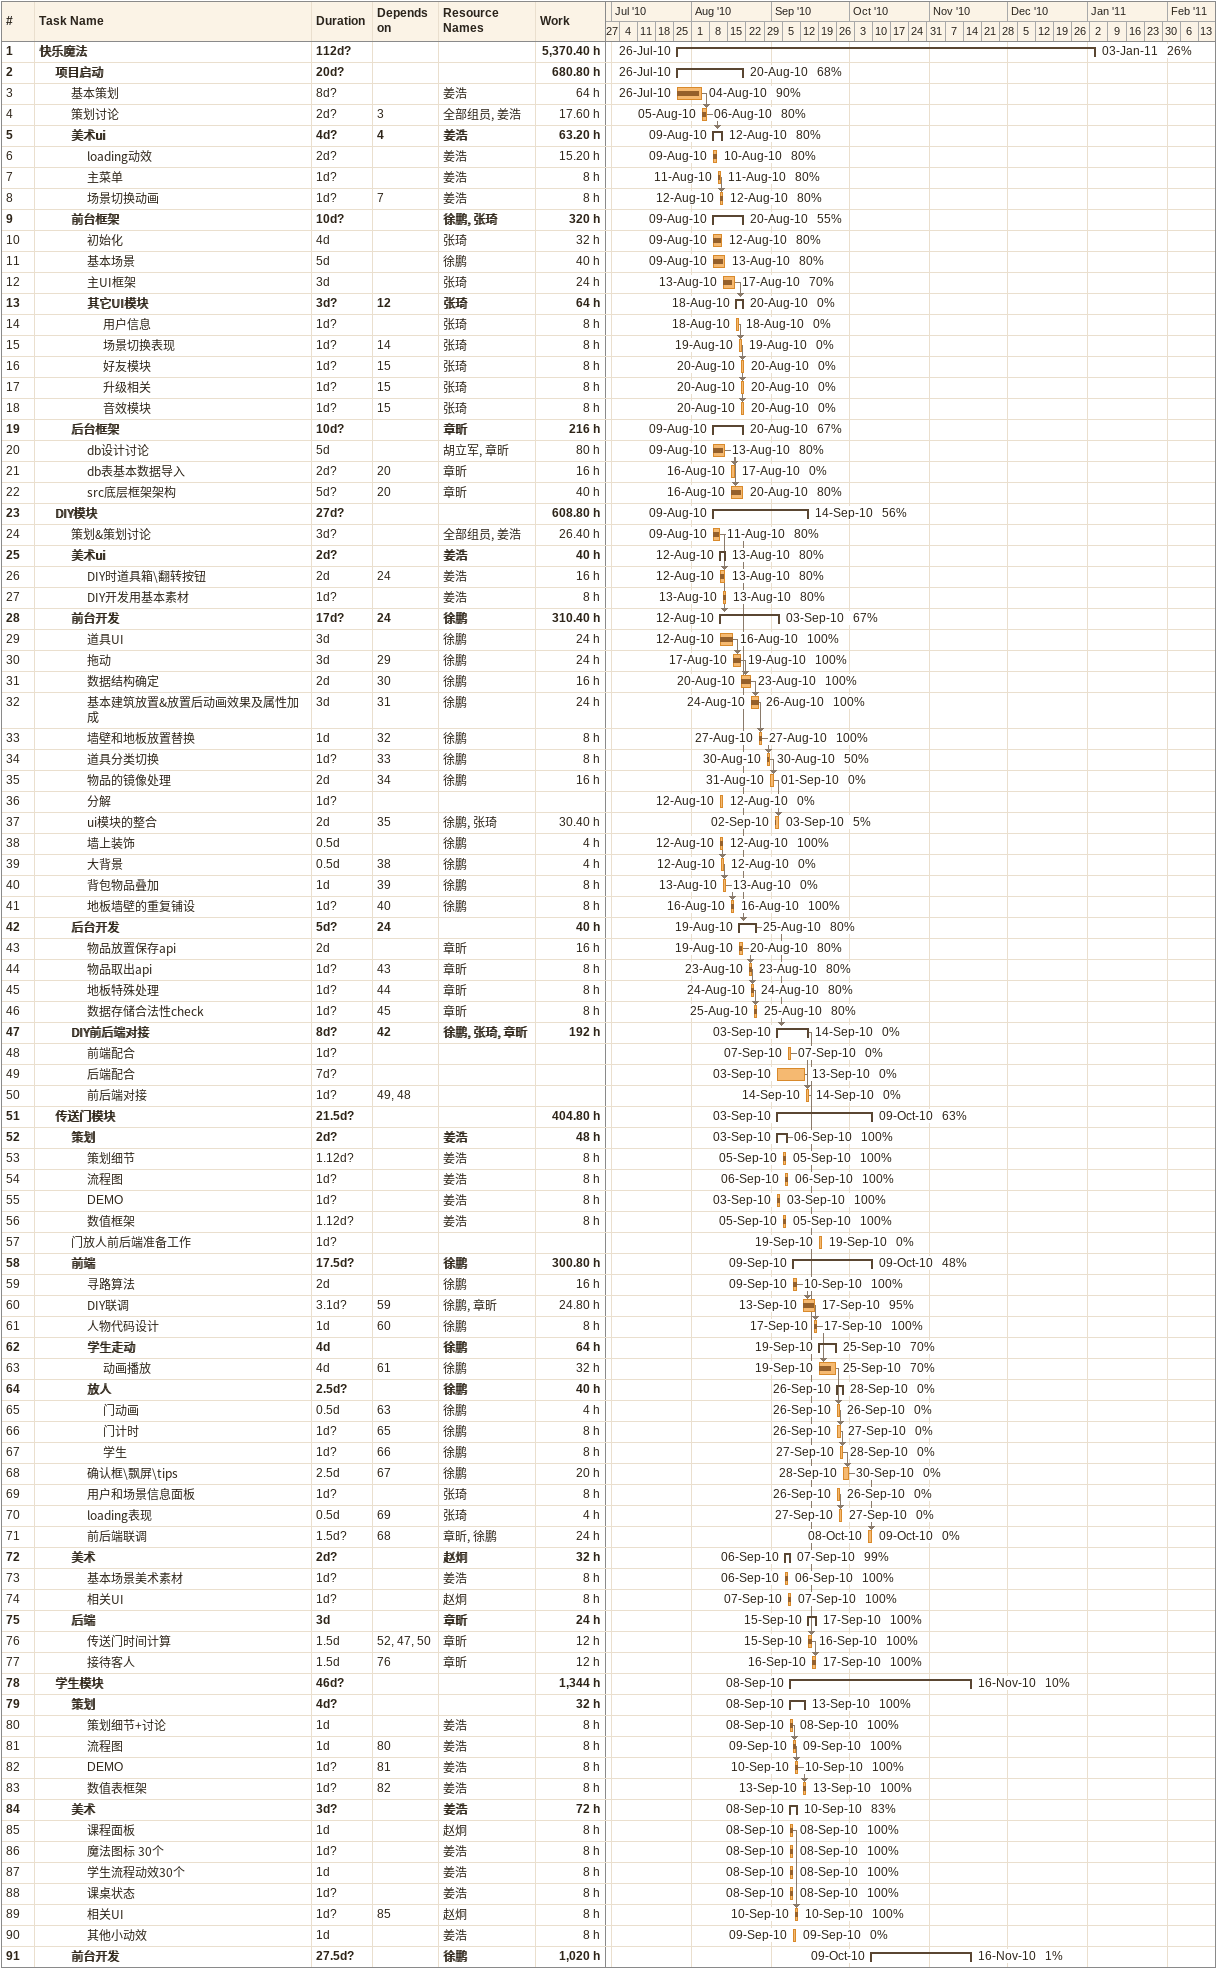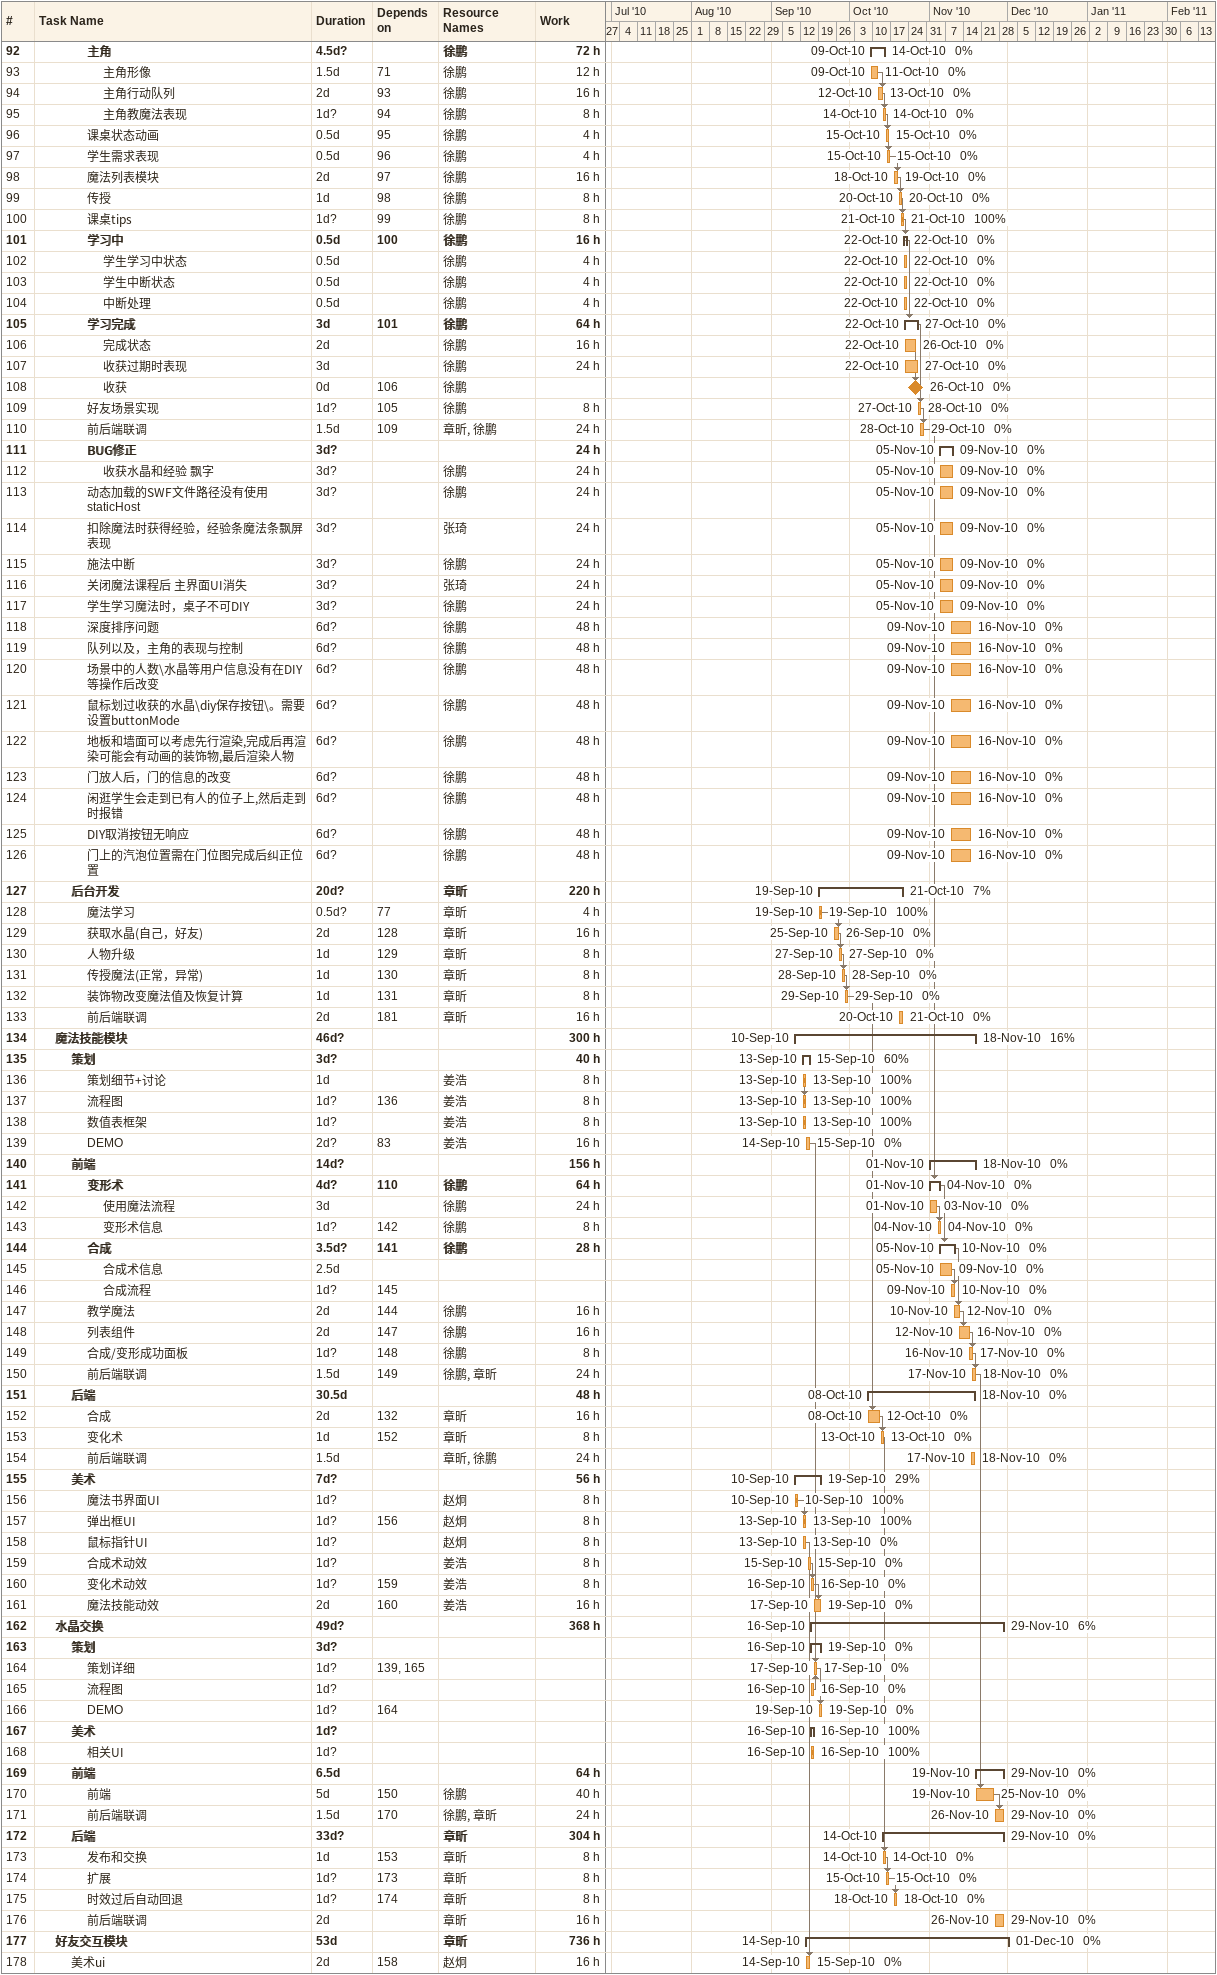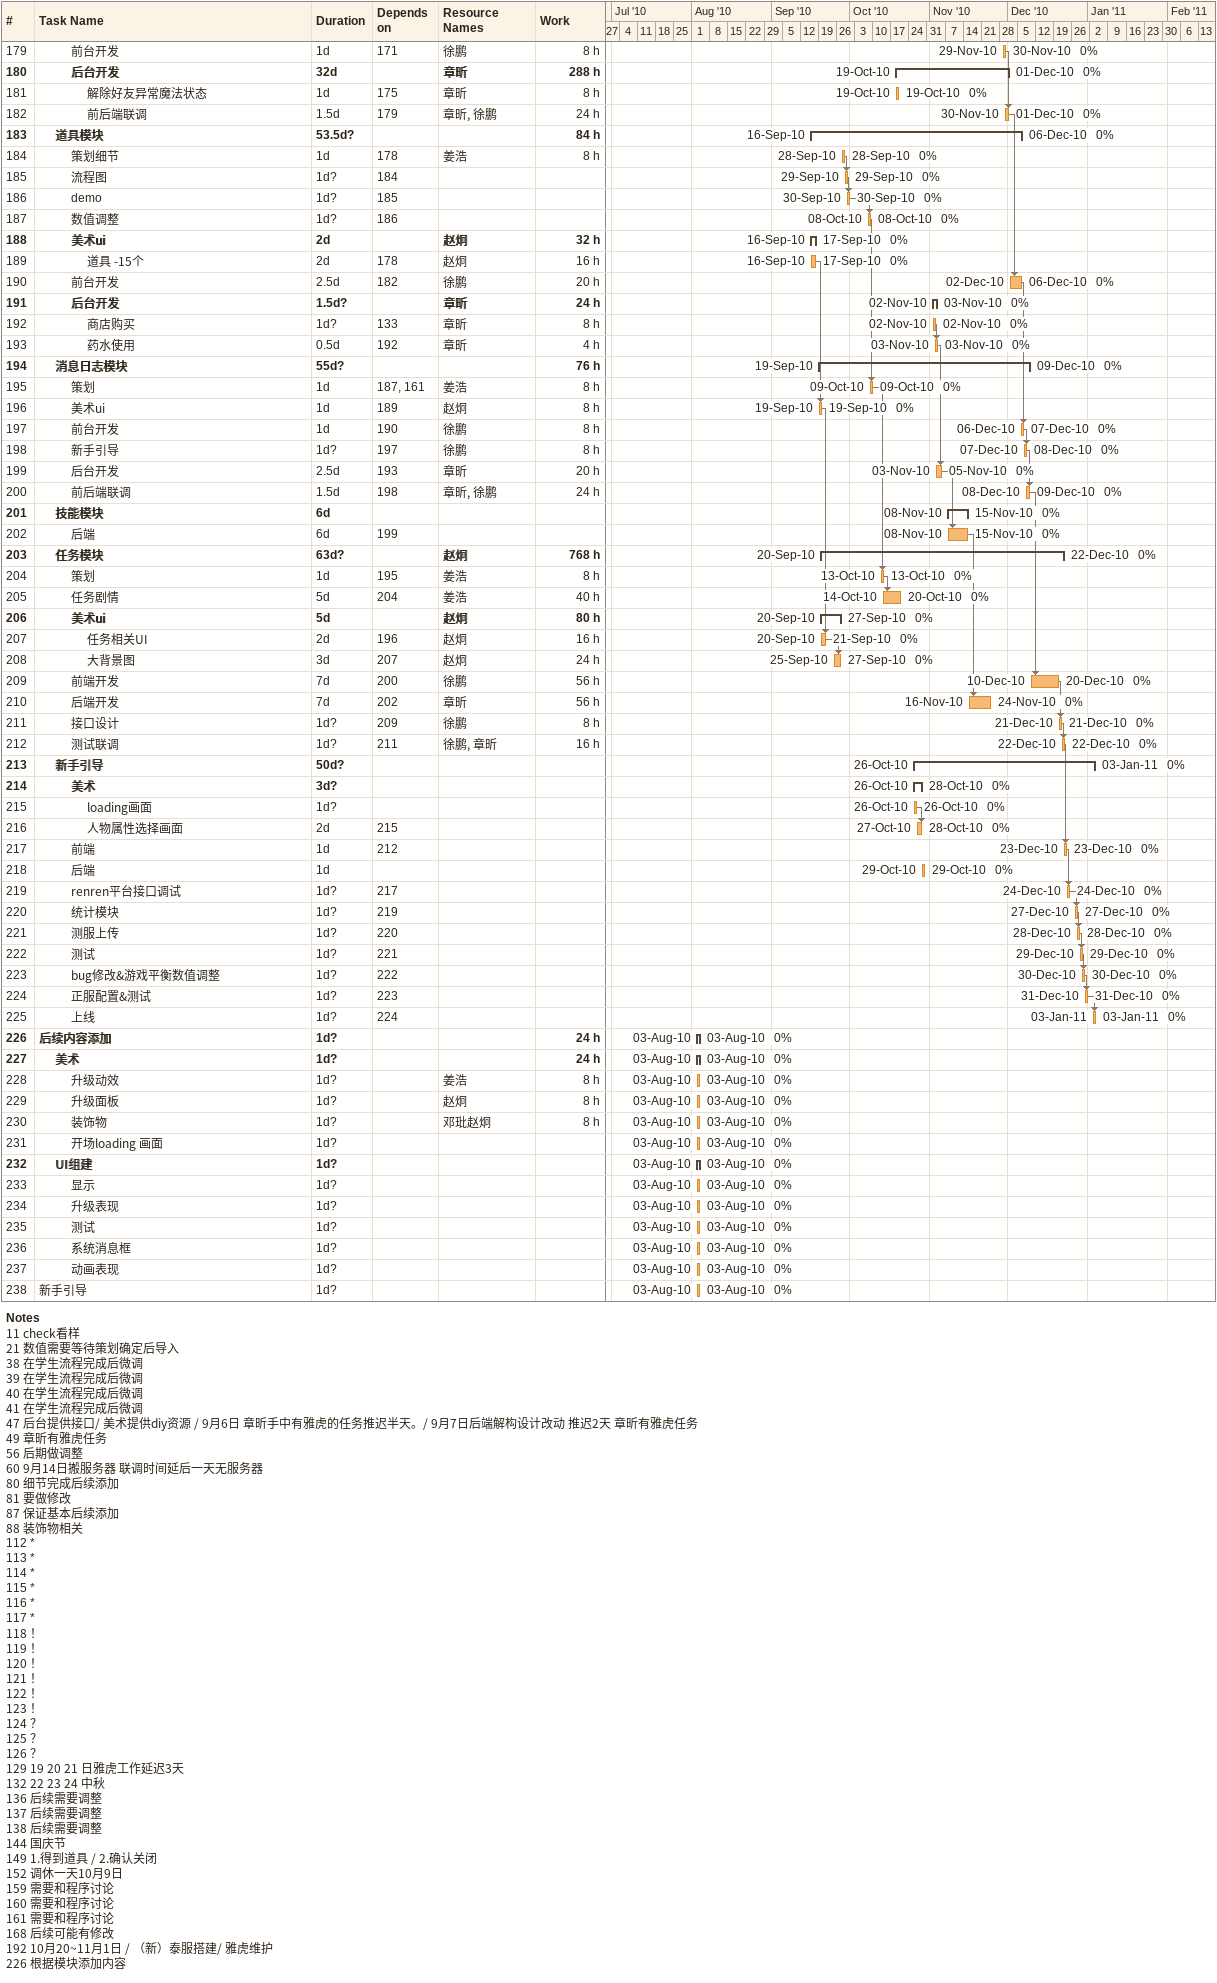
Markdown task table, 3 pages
| ID | Level | Task | Duration | Start | Finish | Predecessors | Resources | % complete | Work (h) |
|---|---|---|---|---|---|---|---|---|---|
| 1 | 1 | **快乐魔法** | 112d? | 2010-07-26 | 2011-01-03 |  |  | 26 | 5370.40 |
| 2 | 2 | **项目启动** | 20d? | 2010-07-26 | 2010-08-20 |  |  | 68 | 680.80 |
| 3 | 3 | 基本策划 | 8d? | 2010-07-26 | 2010-08-04 |  | 姜浩 | 90 | 64 |
| 4 | 3 | 策划讨论 | 2d? | 2010-08-05 | 2010-08-06 | 3 | 全部组员, 姜浩 | 80 | 17.60 |
| 5 | 3 | **美术ui** | 4d? | 2010-08-09 | 2010-08-12 | 4 | 姜浩 | 80 | 63.20 |
| 6 | 4 | loading动效 | 2d? | 2010-08-09 | 2010-08-10 |  | 姜浩 | 80 | 15.20 |
| 7 | 4 | 主菜单 | 1d? | 2010-08-11 | 2010-08-11 |  | 姜浩 | 80 | 8 |
| 8 | 4 | 场景切换动画 | 1d? | 2010-08-12 | 2010-08-12 | 7 | 姜浩 | 80 | 8 |
| 9 | 3 | **前台框架** | 10d? | 2010-08-09 | 2010-08-20 |  | 徐鹏, 张琦 | 55 | 320 |
| 10 | 4 | 初始化 | 4d | 2010-08-09 | 2010-08-12 |  | 张琦 | 80 | 32 |
| 11 | 4 | 基本场景 | 5d | 2010-08-09 | 2010-08-13 |  | 徐鹏 | 80 | 40 |
| 12 | 4 | 主UI框架 | 3d | 2010-08-13 | 2010-08-17 |  | 张琦 | 70 | 24 |
| 13 | 4 | **其它UI模块** | 3d? | 2010-08-18 | 2010-08-20 | 12 | 张琦 | 0 | 64 |
| 14 | 5 | 用户信息 | 1d? | 2010-08-18 | 2010-08-18 |  | 张琦 | 0 | 8 |
| 15 | 5 | 场景切换表现 | 1d? | 2010-08-19 | 2010-08-19 | 14 | 张琦 | 0 | 8 |
| 16 | 5 | 好友模块 | 1d? | 2010-08-20 | 2010-08-20 | 15 | 张琦 | 0 | 8 |
| 17 | 5 | 升级相关 | 1d? | 2010-08-20 | 2010-08-20 | 15 | 张琦 | 0 | 8 |
| 18 | 5 | 音效模块 | 1d? | 2010-08-20 | 2010-08-20 | 15 | 张琦 | 0 | 8 |
| 19 | 3 | **后台框架** | 10d? | 2010-08-09 | 2010-08-20 |  | 章昕 | 67 | 216 |
| 20 | 4 | db设计讨论 | 5d | 2010-08-09 | 2010-08-13 |  | 胡立军, 章昕 | 80 | 80 |
| 21 | 4 | db表基本数据导入 | 2d? | 2010-08-16 | 2010-08-17 | 20 | 章昕 | 0 | 16 |
| 22 | 4 | src底层框架架构 | 5d? | 2010-08-16 | 2010-08-20 | 20 | 章昕 | 80 | 40 |
| 23 | 2 | **DIY模块** | 27d? | 2010-08-09 | 2010-09-14 |  |  | 56 | 608.80 |
| 24 | 3 | 策划&策划讨论 | 3d? | 2010-08-09 | 2010-08-11 |  | 全部组员, 姜浩 | 80 | 26.40 |
| 25 | 3 | **美术ui** | 2d? | 2010-08-12 | 2010-08-13 |  | 姜浩 | 80 | 40 |
| 26 | 4 | DIY时道具箱\翻转按钮 | 2d | 2010-08-12 | 2010-08-13 | 24 | 姜浩 | 80 | 16 |
| 27 | 4 | DIY开发用基本素材 | 1d? | 2010-08-13 | 2010-08-13 |  | 姜浩 | 80 | 8 |
| 28 | 3 | **前台开发** | 17d? | 2010-08-12 | 2010-09-03 | 24 | 徐鹏 | 67 | 310.40 |
| 29 | 4 | 道具UI | 3d | 2010-08-12 | 2010-08-16 |  | 徐鹏 | 100 | 24 |
| 30 | 4 | 拖动 | 3d | 2010-08-17 | 2010-08-19 | 29 | 徐鹏 | 100 | 24 |
| 31 | 4 | 数据结构确定 | 2d | 2010-08-20 | 2010-08-23 | 30 | 徐鹏 | 100 | 16 |
| 32 | 4 | 基本建筑放置&放置后动画效果及属性加成 | 3d | 2010-08-24 | 2010-08-26 | 31 | 徐鹏 | 100 | 24 |
| 33 | 4 | 墙壁和地板放置替换 | 1d | 2010-08-27 | 2010-08-27 | 32 | 徐鹏 | 100 | 8 |
| 34 | 4 | 道具分类切换 | 1d? | 2010-08-30 | 2010-08-30 | 33 | 徐鹏 | 50 | 8 |
| 35 | 4 | 物品的镜像处理 | 2d | 2010-08-31 | 2010-09-01 | 34 | 徐鹏 | 0 | 16 |
| 36 | 4 | 分解 | 1d? | 2010-08-12 | 2010-08-12 |  |  | 0 |  |
| 37 | 4 | ui模块的整合 | 2d | 2010-09-02 | 2010-09-03 | 35 | 徐鹏, 张琦 | 5 | 30.40 |
| 38 | 4 | 墙上装饰 | 0.5d | 2010-08-12 | 2010-08-12 |  | 徐鹏 | 100 | 4 |
| 39 | 4 | 大背景 | 0.5d | 2010-08-12 | 2010-08-12 | 38 | 徐鹏 | 0 | 4 |
| 40 | 4 | 背包物品叠加 | 1d | 2010-08-13 | 2010-08-13 | 39 | 徐鹏 | 0 | 8 |
| 41 | 4 | 地板墙壁的重复铺设 | 1d? | 2010-08-16 | 2010-08-16 | 40 | 徐鹏 | 100 | 8 |
| 42 | 3 | **后台开发** | 5d? | 2010-08-19 | 2010-08-25 | 24 |  | 80 | 40 |
| 43 | 4 | 物品放置保存api | 2d | 2010-08-19 | 2010-08-20 |  | 章昕 | 80 | 16 |
| 44 | 4 | 物品取出api | 1d? | 2010-08-23 | 2010-08-23 | 43 | 章昕 | 80 | 8 |
| 45 | 4 | 地板特殊处理 | 1d? | 2010-08-24 | 2010-08-24 | 44 | 章昕 | 80 | 8 |
| 46 | 4 | 数据存储合法性check | 1d? | 2010-08-25 | 2010-08-25 | 45 | 章昕 | 80 | 8 |
| 47 | 3 | **DIY前后端对接** | 8d? | 2010-09-03 | 2010-09-14 | 42 | 徐鹏, 张琦, 章昕 | 0 | 192 |
| 48 | 4 | 前端配合 | 1d? | 2010-09-07 | 2010-09-07 |  |  | 0 |  |
| 49 | 4 | 后端配合 | 7d? | 2010-09-03 | 2010-09-13 |  |  | 0 |  |
| 50 | 4 | 前后端对接 | 1d? | 2010-09-14 | 2010-09-14 | 49, 48 |  | 0 |  |
| 51 | 2 | **传送门模块** | 21.5d? | 2010-09-03 | 2010-10-09 |  |  | 63 | 404.80 |
| 52 | 3 | **策划** | 2d? | 2010-09-03 | 2010-09-06 |  | 姜浩 | 100 | 48 |
| 53 | 4 | 策划细节 | 1.12d? | 2010-09-05 | 2010-09-05 |  | 姜浩 | 100 | 8 |
| 54 | 4 | 流程图 | 1d? | 2010-09-06 | 2010-09-06 |  | 姜浩 | 100 | 8 |
| 55 | 4 | DEMO | 1d? | 2010-09-03 | 2010-09-03 |  | 姜浩 | 100 | 8 |
| 56 | 4 | 数值框架 | 1.12d? | 2010-09-05 | 2010-09-05 |  | 姜浩 | 100 | 8 |
| 57 | 3 | 门放人前后端准备工作 | 1d? | 2010-09-19 | 2010-09-19 |  |  | 0 |  |
| 58 | 3 | **前端** | 17.5d? | 2010-09-09 | 2010-10-09 |  | 徐鹏 | 48 | 300.80 |
| 59 | 4 | 寻路算法 | 2d | 2010-09-09 | 2010-09-10 |  | 徐鹏 | 100 | 16 |
| 60 | 4 | DIY联调 | 3.1d? | 2010-09-13 | 2010-09-17 | 59 | 徐鹏, 章昕 | 95 | 24.80 |
| 61 | 4 | 人物代码设计 | 1d | 2010-09-17 | 2010-09-17 | 60 | 徐鹏 | 100 | 8 |
| 62 | 4 | **学生走动** | 4d | 2010-09-19 | 2010-09-25 |  | 徐鹏 | 70 | 64 |
| 63 | 5 | 动画播放 | 4d | 2010-09-19 | 2010-09-25 | 61 | 徐鹏 | 70 | 32 |
| 64 | 4 | **放人** | 2.5d? | 2010-09-26 | 2010-09-28 |  | 徐鹏 | 0 | 40 |
| 65 | 5 | 门动画 | 0.5d | 2010-09-26 | 2010-09-26 | 63 | 徐鹏 | 0 | 4 |
| 66 | 5 | 门计时 | 1d? | 2010-09-26 | 2010-09-27 | 65 | 徐鹏 | 0 | 8 |
| 67 | 5 | 学生 | 1d? | 2010-09-27 | 2010-09-28 | 66 | 徐鹏 | 0 | 8 |
| 68 | 4 | 确认框\飘屏\tips | 2.5d | 2010-09-28 | 2010-09-30 | 67 | 徐鹏 | 0 | 20 |
| 69 | 4 | 用户和场景信息面板 | 1d? | 2010-09-26 | 2010-09-26 |  | 张琦 | 0 | 8 |
| 70 | 4 | loading表现 | 0.5d | 2010-09-27 | 2010-09-27 | 69 | 张琦 | 0 | 4 |
| 71 | 4 | 前后端联调 | 1.5d? | 2010-10-08 | 2010-10-09 | 68 | 章昕, 徐鹏 | 0 | 24 |
| 72 | 3 | **美术** | 2d? | 2010-09-06 | 2010-09-07 |  | 赵炯 | 99 | 32 |
| 73 | 4 | 基本场景美术素材 | 1d? | 2010-09-06 | 2010-09-06 |  | 姜浩 | 100 | 8 |
| 74 | 4 | 相关UI | 1d? | 2010-09-07 | 2010-09-07 |  | 赵炯 | 100 | 8 |
| 75 | 3 | **后端** | 3d | 2010-09-15 | 2010-09-17 |  | 章昕 | 100 | 24 |
| 76 | 4 | 传送门时间计算 | 1.5d | 2010-09-15 | 2010-09-16 | 52, 47, 50 | 章昕 | 100 | 12 |
| 77 | 4 | 接待客人 | 1.5d | 2010-09-16 | 2010-09-17 | 76 | 章昕 | 100 | 12 |
| 78 | 2 | **学生模块** | 46d? | 2010-09-08 | 2010-11-16 |  |  | 10 | 1344 |
| 79 | 3 | **策划** | 4d? | 2010-09-08 | 2010-09-13 |  |  | 100 | 32 |
| 80 | 4 | 策划细节+讨论 | 1d | 2010-09-08 | 2010-09-08 |  | 姜浩 | 100 | 8 |
| 81 | 4 | 流程图 | 1d | 2010-09-09 | 2010-09-09 | 80 | 姜浩 | 100 | 8 |
| 82 | 4 | DEMO | 1d? | 2010-09-10 | 2010-09-10 | 81 | 姜浩 | 100 | 8 |
| 83 | 4 | 数值表框架 | 1d? | 2010-09-13 | 2010-09-13 | 82 | 姜浩 | 100 | 8 |
| 84 | 3 | **美术** | 3d? | 2010-09-08 | 2010-09-10 |  | 姜浩 | 83 | 72 |
| 85 | 4 | 课程面板 | 1d | 2010-09-08 | 2010-09-08 |  | 赵炯 | 100 | 8 |
| 86 | 4 | 魔法图标 30个 | 1d? | 2010-09-08 | 2010-09-08 |  | 姜浩 | 100 | 8 |
| 87 | 4 | 学生流程动效30个 | 1d | 2010-09-08 | 2010-09-08 |  | 姜浩 | 100 | 8 |
| 88 | 4 | 课桌状态 | 1d? | 2010-09-08 | 2010-09-08 |  | 姜浩 | 100 | 8 |
| 89 | 4 | 相关UI | 1d? | 2010-09-10 | 2010-09-10 | 85 | 赵炯 | 100 | 8 |
| 90 | 4 | 其他小动效 | 1d | 2010-09-09 | 2010-09-09 |  | 姜浩 | 0 | 8 |
| 91 | 3 | **前台开发** | 27.5d? | 2010-10-09 | 2010-11-16 |  | 徐鹏 | 1 | 1020 |
| 92 | 4 | **主角** | 4.5d? | 2010-10-09 | 2010-10-14 |  | 徐鹏 | 0 | 72 |
| 93 | 5 | 主角形像 | 1.5d | 2010-10-09 | 2010-10-11 | 71 | 徐鹏 | 0 | 12 |
| 94 | 5 | 主角行动队列 | 2d | 2010-10-12 | 2010-10-13 | 93 | 徐鹏 | 0 | 16 |
| 95 | 5 | 主角教魔法表现 | 1d? | 2010-10-14 | 2010-10-14 | 94 | 徐鹏 | 0 | 8 |
| 96 | 4 | 课桌状态动画 | 0.5d | 2010-10-15 | 2010-10-15 | 95 | 徐鹏 | 0 | 4 |
| 97 | 4 | 学生需求表现 | 0.5d | 2010-10-15 | 2010-10-15 | 96 | 徐鹏 | 0 | 4 |
| 98 | 4 | 魔法列表模块 | 2d | 2010-10-18 | 2010-10-19 | 97 | 徐鹏 | 0 | 16 |
| 99 | 4 | 传授 | 1d | 2010-10-20 | 2010-10-20 | 98 | 徐鹏 | 0 | 8 |
| 100 | 4 | 课桌tips | 1d? | 2010-10-21 | 2010-10-21 | 99 | 徐鹏 | 100 | 8 |
| 101 | 4 | **学习中** | 0.5d | 2010-10-22 | 2010-10-22 | 100 | 徐鹏 | 0 | 16 |
| 102 | 5 | 学生学习中状态 | 0.5d | 2010-10-22 | 2010-10-22 |  | 徐鹏 | 0 | 4 |
| 103 | 5 | 学生中断状态 | 0.5d | 2010-10-22 | 2010-10-22 |  | 徐鹏 | 0 | 4 |
| 104 | 5 | 中断处理 | 0.5d | 2010-10-22 | 2010-10-22 |  | 徐鹏 | 0 | 4 |
| 105 | 4 | **学习完成** | 3d | 2010-10-22 | 2010-10-27 | 101 | 徐鹏 | 0 | 64 |
| 106 | 5 | 完成状态 | 2d | 2010-10-22 | 2010-10-26 |  | 徐鹏 | 0 | 16 |
| 107 | 5 | 收获过期时表现 | 3d | 2010-10-22 | 2010-10-27 |  | 徐鹏 | 0 | 24 |
| 108 | 5 | 收获 | 0d | 2010-10-26 | 2010-10-26 | 106 | 徐鹏 | 0 |  |
| 109 | 4 | 好友场景实现 | 1d? | 2010-10-27 | 2010-10-28 | 105 | 徐鹏 | 0 | 8 |
| 110 | 4 | 前后端联调 | 1.5d | 2010-10-28 | 2010-10-29 | 109 | 章昕, 徐鹏 | 0 | 24 |
| 111 | 4 | **BUG修正** | 3d? | 2010-11-05 | 2010-11-09 |  |  | 0 | 24 |
| 112 | 5 | 收获水晶和经验 飘字 | 3d? | 2010-11-05 | 2010-11-09 |  | 徐鹏 | 0 | 24 |
| 113 | 4 | 动态加载的SWF文件路径没有使用staticHost | 3d? | 2010-11-05 | 2010-11-09 |  | 徐鹏 | 0 | 24 |
| 114 | 4 | 扣除魔法时获得经验，经验条魔法条飘屏表现 | 3d? | 2010-11-05 | 2010-11-09 |  | 张琦 | 0 | 24 |
| 115 | 4 | 施法中断 | 3d? | 2010-11-05 | 2010-11-09 |  | 徐鹏 | 0 | 24 |
| 116 | 4 | 关闭魔法课程后 主界面UI消失 | 3d? | 2010-11-05 | 2010-11-09 |  | 张琦 | 0 | 24 |
| 117 | 4 | 学生学习魔法时，桌子不可DIY | 3d? | 2010-11-05 | 2010-11-09 |  | 徐鹏 | 0 | 24 |
| 118 | 4 | 深度排序问题 | 6d? | 2010-11-09 | 2010-11-16 |  | 徐鹏 | 0 | 48 |
| 119 | 4 | 队列以及，主角的表现与控制 | 6d? | 2010-11-09 | 2010-11-16 |  | 徐鹏 | 0 | 48 |
| 120 | 4 | 场景中的人数\水晶等用户信息没有在DIY等操作后改变 | 6d? | 2010-11-09 | 2010-11-16 |  | 徐鹏 | 0 | 48 |
| 121 | 4 | 鼠标划过收获的水晶\diy保存按钮\。需要设置buttonMode | 6d? | 2010-11-09 | 2010-11-16 |  | 徐鹏 | 0 | 48 |
| 122 | 4 | 地板和墙面可以考虑先行渲染,完成后再渲染可能会有动画的装饰物,最后渲染人物 | 6d? | 2010-11-09 | 2010-11-16 |  | 徐鹏 | 0 | 48 |
| 123 | 4 | 门放人后，门的信息的改变 | 6d? | 2010-11-09 | 2010-11-16 |  | 徐鹏 | 0 | 48 |
| 124 | 4 | 闲逛学生会走到已有人的位子上,然后走到时报错 | 6d? | 2010-11-09 | 2010-11-16 |  | 徐鹏 | 0 | 48 |
| 125 | 4 | DIY取消按钮无响应 | 6d? | 2010-11-09 | 2010-11-16 |  | 徐鹏 | 0 | 48 |
| 126 | 4 | 门上的汽泡位置需在门位图完成后纠正位置 | 6d? | 2010-11-09 | 2010-11-16 |  | 徐鹏 | 0 | 48 |
| 127 | 3 | **后台开发** | 20d? | 2010-09-19 | 2010-10-21 |  | 章昕 | 7 | 220 |
| 128 | 4 | 魔法学习 | 0.5d? | 2010-09-19 | 2010-09-19 | 77 | 章昕 | 100 | 4 |
| 129 | 4 | 获取水晶(自己，好友) | 2d | 2010-09-25 | 2010-09-26 | 128 | 章昕 | 0 | 16 |
| 130 | 4 | 人物升级 | 1d | 2010-09-27 | 2010-09-27 | 129 | 章昕 | 0 | 8 |
| 131 | 4 | 传授魔法(正常，异常) | 1d | 2010-09-28 | 2010-09-28 | 130 | 章昕 | 0 | 8 |
| 132 | 4 | 装饰物改变魔法值及恢复计算 | 1d | 2010-09-29 | 2010-09-29 | 131 | 章昕 | 0 | 8 |
| 133 | 4 | 前后端联调 | 2d | 2010-10-20 | 2010-10-21 | 181 | 章昕 | 0 | 16 |
| 134 | 2 | **魔法技能模块** | 46d? | 2010-09-10 | 2010-11-18 |  |  | 16 | 300 |
| 135 | 3 | **策划** | 3d? | 2010-09-13 | 2010-09-15 |  |  | 60 | 40 |
| 136 | 4 | 策划细节+讨论 | 1d | 2010-09-13 | 2010-09-13 |  | 姜浩 | 100 | 8 |
| 137 | 4 | 流程图 | 1d? | 2010-09-13 | 2010-09-13 | 136 | 姜浩 | 100 | 8 |
| 138 | 4 | 数值表框架 | 1d? | 2010-09-13 | 2010-09-13 |  | 姜浩 | 100 | 8 |
| 139 | 4 | DEMO | 2d? | 2010-09-14 | 2010-09-15 | 83 | 姜浩 | 0 | 16 |
| 140 | 3 | **前端** | 14d? | 2010-11-01 | 2010-11-18 |  |  | 0 | 156 |
| 141 | 4 | **变形术** | 4d? | 2010-11-01 | 2010-11-04 | 110 | 徐鹏 | 0 | 64 |
| 142 | 5 | 使用魔法流程 | 3d | 2010-11-01 | 2010-11-03 |  | 徐鹏 | 0 | 24 |
| 143 | 5 | 变形术信息 | 1d? | 2010-11-04 | 2010-11-04 | 142 | 徐鹏 | 0 | 8 |
| 144 | 4 | **合成** | 3.5d? | 2010-11-05 | 2010-11-10 | 141 | 徐鹏 | 0 | 28 |
| 145 | 5 | 合成术信息 | 2.5d | 2010-11-05 | 2010-11-09 |  |  | 0 |  |
| 146 | 5 | 合成流程 | 1d? | 2010-11-09 | 2010-11-10 | 145 |  | 0 |  |
| 147 | 4 | 教学魔法 | 2d | 2010-11-10 | 2010-11-12 | 144 | 徐鹏 | 0 | 16 |
| 148 | 4 | 列表组件 | 2d | 2010-11-12 | 2010-11-16 | 147 | 徐鹏 | 0 | 16 |
| 149 | 4 | 合成/变形成功面板 | 1d? | 2010-11-16 | 2010-11-17 | 148 | 徐鹏 | 0 | 8 |
| 150 | 4 | 前后端联调 | 1.5d | 2010-11-17 | 2010-11-18 | 149 | 徐鹏, 章昕 | 0 | 24 |
| 151 | 3 | **后端** | 30.5d | 2010-10-08 | 2010-11-18 |  |  | 0 | 48 |
| 152 | 4 | 合成 | 2d | 2010-10-08 | 2010-10-12 | 132 | 章昕 | 0 | 16 |
| 153 | 4 | 变化术 | 1d | 2010-10-13 | 2010-10-13 | 152 | 章昕 | 0 | 8 |
| 154 | 4 | 前后端联调 | 1.5d | 2010-11-17 | 2010-11-18 |  | 章昕, 徐鹏 | 0 | 24 |
| 155 | 3 | **美术** | 7d? | 2010-09-10 | 2010-09-19 |  |  | 29 | 56 |
| 156 | 4 | 魔法书界面UI | 1d? | 2010-09-10 | 2010-09-10 |  | 赵炯 | 100 | 8 |
| 157 | 4 | 弹出框UI | 1d? | 2010-09-13 | 2010-09-13 | 156 | 赵炯 | 100 | 8 |
| 158 | 4 | 鼠标指针UI | 1d? | 2010-09-13 | 2010-09-13 |  | 赵炯 | 0 | 8 |
| 159 | 4 | 合成术动效 | 1d? | 2010-09-15 | 2010-09-15 |  | 姜浩 | 0 | 8 |
| 160 | 4 | 变化术动效 | 1d? | 2010-09-16 | 2010-09-16 | 159 | 姜浩 | 0 | 8 |
| 161 | 4 | 魔法技能动效 | 2d | 2010-09-17 | 2010-09-19 | 160 | 姜浩 | 0 | 16 |
| 162 | 2 | **水晶交换** | 49d? | 2010-09-16 | 2010-11-29 |  |  | 6 | 368 |
| 163 | 3 | **策划** | 3d? | 2010-09-16 | 2010-09-19 |  |  | 0 |  |
| 164 | 4 | 策划详细 | 1d? | 2010-09-17 | 2010-09-17 | 139, 165 |  | 0 |  |
| 165 | 4 | 流程图 | 1d? | 2010-09-16 | 2010-09-16 |  |  | 0 |  |
| 166 | 4 | DEMO | 1d? | 2010-09-19 | 2010-09-19 | 164 |  | 0 |  |
| 167 | 3 | **美术** | 1d? | 2010-09-16 | 2010-09-16 |  |  | 100 |  |
| 168 | 4 | 相关UI | 1d? | 2010-09-16 | 2010-09-16 |  |  | 100 |  |
| 169 | 3 | **前端** | 6.5d | 2010-11-19 | 2010-11-29 |  |  | 0 | 64 |
| 170 | 4 | 前端 | 5d | 2010-11-19 | 2010-11-25 | 150 | 徐鹏 | 0 | 40 |
| 171 | 4 | 前后端联调 | 1.5d | 2010-11-26 | 2010-11-29 | 170 | 徐鹏, 章昕 | 0 | 24 |
| 172 | 3 | **后端** | 33d? | 2010-10-14 | 2010-11-29 |  | 章昕 | 0 | 304 |
| 173 | 4 | 发布和交换 | 1d | 2010-10-14 | 2010-10-14 | 153 | 章昕 | 0 | 8 |
| 174 | 4 | 扩展 | 1d? | 2010-10-15 | 2010-10-15 | 173 | 章昕 | 0 | 8 |
| 175 | 4 | 时效过后自动回退 | 1d? | 2010-10-18 | 2010-10-18 | 174 | 章昕 | 0 | 8 |
| 176 | 4 | 前后端联调 | 2d | 2010-11-26 | 2010-11-29 |  | 章昕 | 0 | 16 |
| 177 | 2 | **好友交互模块** | 53d | 2010-09-14 | 2010-12-01 |  | 章昕 | 0 | 736 |
| 178 | 3 | 美术ui | 2d | 2010-09-14 | 2010-09-15 | 158 | 赵炯 | 0 | 16 |
| 179 | 3 | 前台开发 | 1d | 2010-11-29 | 2010-11-30 | 171 | 徐鹏 | 0 | 8 |
| 180 | 3 | **后台开发** | 32d | 2010-10-19 | 2010-12-01 |  | 章昕 | 0 | 288 |
| 181 | 4 | 解除好友异常魔法状态 | 1d | 2010-10-19 | 2010-10-19 | 175 | 章昕 | 0 | 8 |
| 182 | 4 | 前后端联调 | 1.5d | 2010-11-30 | 2010-12-01 | 179 | 章昕, 徐鹏 | 0 | 24 |
| 183 | 2 | **道具模块** | 53.5d? | 2010-09-16 | 2010-12-06 |  |  | 0 | 84 |
| 184 | 3 | 策划细节 | 1d | 2010-09-28 | 2010-09-28 | 178 | 姜浩 | 0 | 8 |
| 185 | 3 | 流程图 | 1d? | 2010-09-29 | 2010-09-29 | 184 |  | 0 |  |
| 186 | 3 | demo | 1d? | 2010-09-30 | 2010-09-30 | 185 |  | 0 |  |
| 187 | 3 | 数值调整 | 1d? | 2010-10-08 | 2010-10-08 | 186 |  | 0 |  |
| 188 | 3 | **美术ui** | 2d | 2010-09-16 | 2010-09-17 |  | 赵炯 | 0 | 32 |
| 189 | 4 | 道具 -15个 | 2d | 2010-09-16 | 2010-09-17 | 178 | 赵炯 | 0 | 16 |
| 190 | 3 | 前台开发 | 2.5d | 2010-12-02 | 2010-12-06 | 182 | 徐鹏 | 0 | 20 |
| 191 | 3 | **后台开发** | 1.5d? | 2010-11-02 | 2010-11-03 |  | 章昕 | 0 | 24 |
| 192 | 4 | 商店购买 | 1d? | 2010-11-02 | 2010-11-02 | 133 | 章昕 | 0 | 8 |
| 193 | 4 | 药水使用 | 0.5d | 2010-11-03 | 2010-11-03 | 192 | 章昕 | 0 | 4 |
| 194 | 2 | **消息日志模块** | 55d? | 2010-09-19 | 2010-12-09 |  |  | 0 | 76 |
| 195 | 3 | 策划 | 1d | 2010-10-09 | 2010-10-09 | 187, 161 | 姜浩 | 0 | 8 |
| 196 | 3 | 美术ui | 1d | 2010-09-19 | 2010-09-19 | 189 | 赵炯 | 0 | 8 |
| 197 | 3 | 前台开发 | 1d | 2010-12-06 | 2010-12-07 | 190 | 徐鹏 | 0 | 8 |
| 198 | 3 | 新手引导 | 1d? | 2010-12-07 | 2010-12-08 | 197 | 徐鹏 | 0 | 8 |
| 199 | 3 | 后台开发 | 2.5d | 2010-11-03 | 2010-11-05 | 193 | 章昕 | 0 | 20 |
| 200 | 3 | 前后端联调 | 1.5d | 2010-12-08 | 2010-12-09 | 198 | 章昕, 徐鹏 | 0 | 24 |
| 201 | 2 | **技能模块** | 6d | 2010-11-08 | 2010-11-15 |  |  | 0 |  |
| 202 | 3 | 后端 | 6d | 2010-11-08 | 2010-11-15 | 199 |  | 0 |  |
| 203 | 2 | **任务模块** | 63d? | 2010-09-20 | 2010-12-22 |  | 赵炯 | 0 | 768 |
| 204 | 3 | 策划 | 1d | 2010-10-13 | 2010-10-13 | 195 | 姜浩 | 0 | 8 |
| 205 | 3 | 任务剧情 | 5d | 2010-10-14 | 2010-10-20 | 204 | 姜浩 | 0 | 40 |
| 206 | 3 | **美术ui** | 5d | 2010-09-20 | 2010-09-27 |  | 赵炯 | 0 | 80 |
| 207 | 4 | 任务相关UI | 2d | 2010-09-20 | 2010-09-21 | 196 | 赵炯 | 0 | 16 |
| 208 | 4 | 大背景图 | 3d | 2010-09-25 | 2010-09-27 | 207 | 赵炯 | 0 | 24 |
| 209 | 3 | 前端开发 | 7d | 2010-12-10 | 2010-12-20 | 200 | 徐鹏 | 0 | 56 |
| 210 | 3 | 后端开发 | 7d | 2010-11-16 | 2010-11-24 | 202 | 章昕 | 0 | 56 |
| 211 | 3 | 接口设计 | 1d? | 2010-12-21 | 2010-12-21 | 209 | 徐鹏 | 0 | 8 |
| 212 | 3 | 测试联调 | 1d? | 2010-12-22 | 2010-12-22 | 211 | 徐鹏, 章昕 | 0 | 16 |
| 213 | 2 | **新手引导** | 50d? | 2010-10-26 | 2011-01-03 |  |  | 0 |  |
| 214 | 3 | **美术** | 3d? | 2010-10-26 | 2010-10-28 |  |  | 0 |  |
| 215 | 4 | loading画面 | 1d? | 2010-10-26 | 2010-10-26 |  |  | 0 |  |
| 216 | 4 | 人物属性选择画面 | 2d | 2010-10-27 | 2010-10-28 | 215 |  | 0 |  |
| 217 | 3 | 前端 | 1d | 2010-12-23 | 2010-12-23 | 212 |  | 0 |  |
| 218 | 3 | 后端 | 1d | 2010-10-29 | 2010-10-29 |  |  | 0 |  |
| 219 | 3 | renren平台接口调试 | 1d? | 2010-12-24 | 2010-12-24 | 217 |  | 0 |  |
| 220 | 3 | 统计模块 | 1d? | 2010-12-27 | 2010-12-27 | 219 |  | 0 |  |
| 221 | 3 | 测服上传 | 1d? | 2010-12-28 | 2010-12-28 | 220 |  | 0 |  |
| 222 | 3 | 测试 | 1d? | 2010-12-29 | 2010-12-29 | 221 |  | 0 |  |
| 223 | 3 | bug修改&游戏平衡数值调整 | 1d? | 2010-12-30 | 2010-12-30 | 222 |  | 0 |  |
| 224 | 3 | 正服配置&测试 | 1d? | 2010-12-31 | 2010-12-31 | 223 |  | 0 |  |
| 225 | 3 | 上线 | 1d? | 2011-01-03 | 2011-01-03 | 224 |  | 0 |  |
| 226 | 1 | **后续内容添加** | 1d? | 2010-08-03 | 2010-08-03 |  |  | 0 | 24 |
| 227 | 2 | **美术** | 1d? | 2010-08-03 | 2010-08-03 |  |  | 0 | 24 |
| 228 | 3 | 升级动效 | 1d? | 2010-08-03 | 2010-08-03 |  | 姜浩 | 0 | 8 |
| 229 | 3 | 升级面板 | 1d? | 2010-08-03 | 2010-08-03 |  | 赵炯 | 0 | 8 |
| 230 | 3 | 装饰物 | 1d? | 2010-08-03 | 2010-08-03 |  | 邓玭赵炯 | 0 | 8 |
| 231 | 3 | 开场loading 画面 | 1d? | 2010-08-03 | 2010-08-03 |  |  | 0 |  |
| 232 | 2 | **UI组建** | 1d? | 2010-08-03 | 2010-08-03 |  |  | 0 |  |
| 233 | 3 | 显示 | 1d? | 2010-08-03 | 2010-08-03 |  |  | 0 |  |
| 234 | 3 | 升级表现 | 1d? | 2010-08-03 | 2010-08-03 |  |  | 0 |  |
| 235 | 3 | 测试 | 1d? | 2010-08-03 | 2010-08-03 |  |  | 0 |  |
| 236 | 3 | 系统消息框 | 1d? | 2010-08-03 | 2010-08-03 |  |  | 0 |  |
| 237 | 3 | 动画表现 | 1d? | 2010-08-03 | 2010-08-03 |  |  | 0 |  |
| 238 | 1 | 新手引导 | 1d? | 2010-08-03 | 2010-08-03 |  |  | 0 |  |

Notes
- 11: check看样
- 21: 数值需要等待策划确定后导入
- 38: 在学生流程完成后微调
- 39: 在学生流程完成后微调
- 40: 在学生流程完成后微调
- 41: 在学生流程完成后微调
- 47: 后台提供接口 / 美术提供diy资源 / 9月6日 章昕手中有雅虎的任务 推迟半天。 / 9月7日后端解构设计改动 推迟2天 章昕有雅虎任务
- 49: 章昕 有雅虎任务
- 56: 后期做调整
- 60: 9月14日搬服务器 联调时间 延后一天 无服务器
- 80: 细节完成 后续添加
- 81: 要做修改
- 87: 保证基本后续添加
- 88: 装饰物相关
- 112: *
- 113: *
- 114: *
- 115: *
- 116: *
- 117: *
- 118: ！
- 119: ！
- 120: ！
- 121: ！
- 122: ！
- 123: ！
- 124: ？
- 125: ？
- 126: ？
- 129: 19 20 21 日 雅虎工作 延迟3天
- 132: 22 23 24 中秋
- 136: 后续需要调整
- 137: 后续需要调整
- 138: 后续需要调整
- 144: 国庆节
- 149: 1.得到道具 / 2.确认关闭
- 152: 调休一天 10月9日
- 159: 需要和程序讨论
- 160: 需要和程序讨论
- 161: 需要和程序讨论
- 168: 后续可能有修改
- 192: 10月20~11月1日 / （新）泰服搭建 / 雅虎 维护
- 226: 根据模块添加内容
